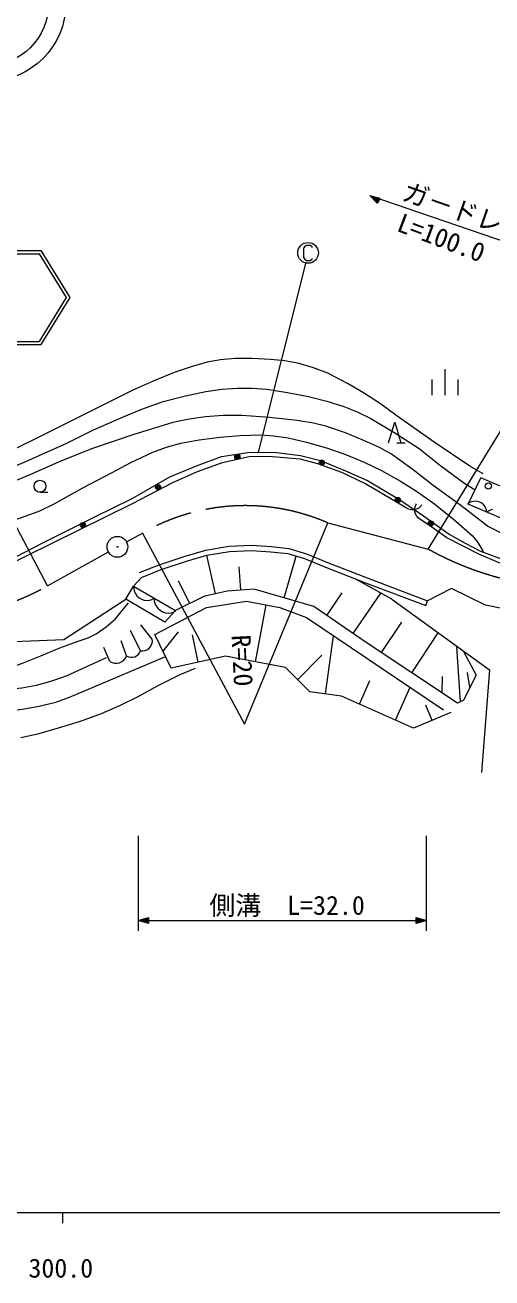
# Model space of a CAD drawing. Units: millimetres, scale not verified. Extents: x 40000 to 680000, y 20000 to 380000.
# Drawn here: x 364397 to 409392, y 198715 to 319334 of the extents above; entities that cross this region are included whole.
import ezdxf
from ezdxf.enums import TextEntityAlignment as Align

# ---------------------------------------------------------------- set-up
doc = ezdxf.new("R2010")
doc.units = ezdxf.units.MM
doc.header["$LTSCALE"] = 1000
doc.linetypes.add('CHAIN', pattern=[18.5, 12, -1.5, 3.5, -1.5])
for name, color, linetype, lineweight in [('M-BGD', 7, 'Continuous', 13), ('M-BGD-EXST', 7, 'Continuous', 13), ('M-BMK', 2, 'CHAIN', 13), ('M-BMK-SRVR', 3, 'Continuous', 13), ('M-STR-HTXT', 7, 'Continuous', 13), ('M-STR-STRC', 7, 'Continuous', 13), ('M-TTL-BAND', 7, 'Continuous', 13)]:
    doc.layers.add(name, color=color, linetype=linetype, lineweight=lineweight)
doc.styles.add('ＭＳ ゴシック', font='')
doc.styles.get('ＭＳ ゴシック').set_extended_font_data('MS Gothic')

msp = doc.modelspace()

# ---------------------------------------------------------------- linework, layer by layer
at = {"layer": 'M-BGD'}
for p, q in [((404848, 286213), (404848, 283703)), ((403598, 285209), (403598, 283703)), ((406099, 285209), (406099, 283703)), ((399419, 279105), (400020, 281114)), ((400020, 281114), (400620, 279105)), ((400220, 279105), (401020, 279105)), ((380931, 276888), (383330, 277798)), ((386125, 277804), (383310, 277149)), ((383330, 277798), (385862, 278173)), ((385862, 278173), (388368, 278200)), ((388253, 277770), (386125, 277804)), ((390896, 277528), (388253, 277770)), ((388368, 278200), (390926, 277879)), ((392613, 277080), (390896, 277528)), ((390926, 277879), (392872, 277424)), ((392872, 277424), (395271, 276433)), ((378346, 275845), (380931, 276888)), ((380975, 276322), (378607, 275253)), ((383310, 277149), (380975, 276322)), ((394913, 276253), (392613, 277080)), ((397144, 275184), (394913, 276253)), ((395271, 276433), (397403, 275497)), ((374721, 273757), (378346, 275845)), ((378607, 275253), (374724, 273254)), ((400200, 273392), (397144, 275184)), ((397403, 275497), (400415, 273704)), ((407097, 273222), (408335, 275740)), ((415212, 272762), (408335, 275740)), ((365832, 274366), (366582, 274366)), ((374724, 273254), (361920, 266947)), ((371176, 272018), (374721, 273757)), ((401063, 272886), (400200, 273392)), ((400415, 273704), (402787, 272098)), ((401339, 272723), (401063, 272886)), ((401622, 272651), (401339, 272723)), ((401855, 272654), (401622, 272651)), ((402128, 272726), (401855, 272654)), ((401940, 272674), (401978, 272941)), ((401947, 272474), (401940, 272674)), ((401978, 272941), (402060, 273129)), ((402060, 273129), (402128, 273228)), ((402333, 272838), (402128, 272726)), ((402523, 273006), (402333, 272838)), ((402604, 273145), (402523, 273006)), ((407260, 273369), (407071, 273233)), ((414418, 270067), (407097, 273222)), ((407418, 273432), (407260, 273369)), ((407612, 273479), (407418, 273432)), ((407880, 273494), (407612, 273479)), ((408116, 273436), (407880, 273494)), ((408337, 273341), (408116, 273436)), ((408541, 273209), (408337, 273341)), ((408714, 273004), (408541, 273209)), ((408814, 272830), (408714, 273004)), ((408876, 272673), (408814, 272830)), ((408907, 272441), (408876, 272673)), ((409254, 272640), (409097, 272578)), ((409449, 272687), (409254, 272640)), ((366112, 269502), (371176, 272018)), ((402010, 272283), (401947, 272474)), ((402139, 272047), (402010, 272283)), ((402280, 271899), (402139, 272047)), ((402543, 271716), (402280, 271899)), ((403365, 271143), (402543, 271716)), ((402787, 272098), (405266, 270305)), ((409097, 272578), (408907, 272441)), ((405038, 269976), (403365, 271143)), ((405266, 270305), (406812, 269449)), ((361796, 267279), (366112, 269502)), ((381807, 268780), (384042, 269161)), ((384042, 269161), (386235, 269246)), ((386235, 269246), (388133, 269119)), ((388133, 269119), (389820, 268949)), ((408129, 268389), (405038, 269976)), ((406812, 269449), (408278, 268673)), ((377337, 267382), (379825, 268187)), ((379825, 268187), (381807, 268780)), ((379968, 267706), (381921, 268290)), ((379968, 267706), (381921, 268290)), ((381921, 268290), (384094, 268660)), ((381921, 268290), (384094, 268660)), ((382756, 264588), (381921, 268290)), ((384094, 268660), (386228, 268743)), ((384094, 268660), (386228, 268743)), ((386228, 268743), (388083, 268619)), ((386228, 268743), (388083, 268619)), ((388083, 268619), (389722, 268454)), ((388083, 268619), (389722, 268454)), ((389356, 264185), (390508, 268218)), ((389722, 268454), (391338, 267968)), ((389722, 268454), (391338, 267968)), ((389820, 268949), (391507, 268441)), ((391338, 267968), (393345, 267128)), ((391338, 267968), (393345, 267128)), ((391507, 268441), (393531, 267594)), ((410685, 267316), (408129, 268389)), ((408278, 268673), (410890, 267709)), ((375439, 266620), (377337, 267382)), ((375625, 266154), (377507, 266910)), ((375625, 266154), (377507, 266910)), ((377507, 266910), (379968, 267706)), ((377507, 266910), (379968, 267706)), ((385181, 264927), (385036, 267186)), ((393345, 267128), (397193, 265642)), ((393345, 267128), (397193, 265642)), ((393531, 267594), (397369, 266112)), ((374863, 265314), (375625, 266154)), ((380269, 263647), (379201, 265795)), ((399738, 264050), (396195, 266028)), ((397193, 265642), (403012, 263440)), ((397193, 265642), (403012, 263440)), ((397369, 266112), (403189, 263910)), ((374114, 264072), (374863, 265314)), ((374863, 265314), (378900, 262961)), ((374863, 265314), (374867, 265045)), ((374867, 265045), (374917, 264855)), ((374917, 264855), (375007, 264643)), ((375007, 264643), (375176, 264384)), ((375176, 264384), (375392, 264205)), ((375392, 264205), (375630, 264066)), ((381638, 264334), (378900, 262961)), ((383874, 264842), (381638, 264334)), ((386488, 265011), (383874, 264842)), ((392224, 263360), (386488, 265011)), ((393489, 262492), (394970, 264668)), ((396019, 260756), (398668, 264647)), ((405485, 265081), (403189, 263910)), ((408768, 263497), (405485, 265081)), ((368124, 260182), (374114, 264072)), ((377858, 261849), (374114, 264072)), ((375630, 264066), (375892, 263966)), ((375892, 263966), (376200, 263947)), ((376200, 263947), (376429, 263974)), ((376429, 263974), (376617, 264024)), ((376617, 264024), (376852, 264154)), ((376852, 264154), (376856, 263873)), ((376856, 263873), (376908, 263676)), ((376908, 263676), (377002, 263454)), ((376915, 260650), (381892, 263275)), ((377002, 263454), (377179, 263184)), ((377179, 263184), (377404, 262997)), ((377404, 262997), (377653, 262851)), ((378900, 262961), (377858, 261849)), ((381892, 263275), (385729, 263868)), ((385729, 263868), (388934, 263275)), ((386594, 258025), (387632, 263516)), ((388934, 263275), (391507, 262301)), ((397285, 259888), (392224, 263360)), ((399738, 264050), (404837, 260382)), ((403012, 263440), (403189, 263910)), ((413598, 262483), (408768, 263497)), ((377653, 262851), (377926, 262748)), ((377926, 262748), (378248, 262728)), ((378248, 262728), (378486, 262756)), ((378486, 262756), (378683, 262808)), ((378683, 262808), (378928, 262944)), ((391507, 262301), (400195, 256458)), ((398747, 258914), (400694, 261861)), ((375523, 259083), (374553, 261031)), ((376662, 260226), (375566, 261581)), ((378476, 257432), (376915, 260650)), ((377695, 259041), (379192, 260904)), ((381090, 258003), (380521, 260629)), ((401671, 256966), (404221, 260825)), ((362525, 259954), (368124, 260182)), ((372571, 258067), (371981, 259422)), ((374174, 258617), (373668, 260057)), ((393363, 254933), (394137, 260532)), ((406057, 254044), (397285, 259888)), ((404837, 260382), (409151, 257247)), ((406352, 254192), (406014, 259464)), ((383705, 258575), (378476, 257432)), ((389483, 257474), (383705, 258575)), ((390663, 256310), (392985, 258683)), ((406612, 259092), (407870, 256754)), ((391844, 255145), (389483, 257474)), ((407258, 255547), (407027, 257008)), ((409151, 257247), (408391, 247361)), ((396620, 253949), (397622, 256223)), ((400195, 256458), (404707, 253409)), ((404595, 255018), (404623, 256627)), ((407870, 256754), (406647, 254341)), ((394881, 254722), (391844, 255145)), ((401839, 251631), (394881, 254722)), ((400100, 252403), (401498, 255577)), ((403632, 252393), (403015, 253855)), ((406647, 254341), (406057, 254044)), ((405424, 253155), (401839, 251631))]:
    msp.add_line(p, q, dxfattribs=at)
for points in [[(408557, 276133), (407263, 276865), (403826, 279165), (400115, 281780), (398664, 282852), (397021, 283919), (395468, 284839), (393579, 285828), (392209, 286339), (390672, 286792), (389415, 287013), (388059, 287142), (386260, 287244), (384630, 287233), (383234, 287102), (381941, 286866), (380399, 286436), (378776, 285869), (376730, 285056), (374710, 284138), (366097, 279861), (363303, 278465)], [(360456, 275634), (364476, 277322), (368422, 279096), (371007, 280350), (373935, 281646), (375656, 282367), (377716, 283104), (379849, 283645), (381819, 284041), (383402, 284276), (384866, 284384), (386268, 284377), (387710, 284268), (389689, 283973), (391723, 283563), (393471, 283128), (395104, 282610), (396408, 282094), (397720, 281458), (400034, 280080), (402388, 278557), (404460, 276897), (406772, 275199), (407765, 274580)], [(411172, 269955), (408977, 271106), (406398, 273084), (403720, 275008), (401797, 276523), (399700, 278032), (398563, 278656), (397106, 279318), (395268, 280068), (393379, 280726), (392200, 281007), (390619, 281261), (387964, 281559), (385304, 281752), (383504, 281736), (381791, 281610), (380202, 281394), (378632, 281079), (374800, 279893), (370886, 278573), (367925, 277385), (364846, 276039), (363159, 275331)], [(362469, 271385), (364518, 272078), (365828, 272579), (367274, 273257), (369964, 274785), (372800, 276273), (374603, 277232), (376717, 278230), (378036, 278708), (379419, 279086), (381191, 279410), (383156, 279653), (385119, 279824), (387119, 279884), (388365, 279800), (389750, 279587), (391530, 279187), (393455, 278636), (395219, 278026), (397071, 277266), (398752, 276436), (400578, 275407), (402114, 274460), (403760, 273320), (405669, 271802), (407528, 270156), (408029, 269511), (408547, 268649), (408551, 268641)], [(345994, 258675), (347772, 257963), (349733, 257297), (351099, 256987), (352548, 256769), (354487, 256594), (356487, 256525), (358043, 256574), (359698, 256737), (361083, 256965), (362444, 257294), (364144, 257887), (365913, 258617), (367761, 259383), (369529, 260006), (370471, 260346), (371261, 260741), (372211, 261398), (373129, 262176), (374369, 263697)], [(343116, 256805), (346205, 255545), (349315, 254402), (350851, 253950), (352596, 253552), (354377, 253282), (356247, 253113), (358247, 253044), (360155, 253079), (362149, 253231), (364135, 253485), (365602, 253740), (367352, 254162), (368669, 254619), (370143, 255247), (377858, 258496)], [(345585, 257945), (347918, 257042), (350266, 256268), (352030, 255900), (353671, 255660), (355806, 255449), (358202, 255322), (360336, 255294), (362535, 255377), (364076, 255537), (365515, 255796), (366868, 256159), (368381, 256691), (372231, 258447)], [(363997, 250735), (365751, 251135), (367628, 251675), (369731, 252328), (371771, 253068), (373612, 253857), (375307, 254701), (377238, 255763), (379347, 256797), (380824, 257418)]]:
    msp.add_lwpolyline(points, dxfattribs=at)
msp.add_circle((409035, 274955), 300, dxfattribs=at)
for centre, major_axis in [((384853, 277766), (0, 251)), ((384853, 277766), (0, 151)), ((384853, 277766), (0, 50.2)), ((393003, 277207), (0, 251)), ((393003, 277207), (0, 151)), ((393003, 277207), (0, 50.2)), ((365832, 274939), (0, 572)), ((377233, 274828), (0, 251)), ((377233, 274828), (0, 151)), ((377233, 274828), (0, 50.2)), ((400326, 273609), (0, 251)), ((400326, 273609), (0, 151)), ((400326, 273609), (0, 50.2)), ((369963, 271188), (0, 251)), ((403507, 271349), (0, 251)), ((403507, 271349), (0, 151)), ((403507, 271349), (0, 50.2)), ((369963, 271188), (0, 151)), ((369963, 271188), (0, 50.2))]:
    msp.add_ellipse(centre, major_axis=major_axis, ratio=0.995969, dxfattribs=at)
for centre, major_axis, start_param, end_param in [((375666, 260083), (0, 1011), 2.9996957, 4.8542861), ((373167, 258945), (0, 1063), 2.5439218, 4.3985123), ((374675, 259358), (0, 896), 2.5453935, 4.3999839)]:
    msp.add_ellipse(centre, major_axis=major_axis, ratio=0.995969, start_param=start_param, end_param=end_param, dxfattribs=at)
at = {"layer": 'M-BGD-EXST'}
for p, q in [((391349, 298003), (391229, 297842)), ((391509, 298123), (391349, 298003)), ((391869, 298123), (391509, 298123)), ((392029, 298003), (391869, 298123)), ((392109, 297882), (392029, 298003)), ((391229, 297842), (391229, 296958)), ((391229, 296958), (391349, 296798)), ((391349, 296798), (391509, 296677)), ((391869, 296677), (392029, 296757)), ((392029, 296757), (392109, 296878)), ((391462, 296503), (386859, 278223)), ((391509, 296677), (391869, 296677))]:
    msp.add_line(p, q, dxfattribs=at)
msp.add_ellipse((391669, 297400), major_axis=(0, 1004), ratio=0.995969, dxfattribs=at)
at = {"layer": 'M-BMK'}
for p, q in [((393565, 271410), (403255, 268882)), ((374175, 269585), (375712, 270432)), ((366576, 265348), (372424, 268614))]:
    msp.add_line(p, q, dxfattribs=at)
for centre, major_axis, start_param, end_param in [((385613, 252982), (0, 20083), 5.8743384, 6.8010183), ((417753, 295257), (0, 30125), 2.6372962, 3.8746656), ((354440, 287297), (0, 25104), 2.4003806, 3.6483893)]:
    msp.add_ellipse(centre, major_axis=major_axis, ratio=0.995969, start_param=start_param, end_param=end_param, dxfattribs=at)
at = {"layer": 'M-BMK-SRVR'}
for centre, major_axis in [((360832, 321447), (0, 7531)), ((360674, 321439), (0, 6025)), ((373298, 269102), (0, 1004)), ((373298, 269102), (0, 40.2))]:
    msp.add_ellipse(centre, major_axis=major_axis, ratio=0.995969, dxfattribs=at)
at = {"layer": 'M-STR-HTXT'}
for p, q in [((397620, 302937), (415823, 296708)), ((397620, 302937), (398622, 302660)), ((398333, 302178), (397620, 302937)), ((397860, 302792), (398546, 302612)), ((398340, 302268), (397860, 302792)), ((397997, 302709), (398471, 302564)), ((398347, 302357), (397997, 302709)), ((398203, 302585), (398395, 302516)), ((398354, 302447), (398203, 302585)), ((398622, 302660), (398333, 302178)), ((398546, 302612), (398340, 302268)), ((398471, 302564), (398347, 302357)), ((398395, 302516), (398354, 302447)), ((403255, 268882), (419262, 295003)), ((366576, 265348), (357251, 282932)), ((385543, 252035), (393565, 271410)), ((375712, 270432), (385543, 252035)), ((375287, 241275), (375287, 232117)), ((403080, 232117), (403080, 241275)), ((375287, 233122), (376287, 233403)), ((375287, 233122), (403080, 233122)), ((376287, 232840), (375287, 233122)), ((375567, 233122), (376247, 233322)), ((376247, 232921), (375567, 233122)), ((375727, 233122), (376207, 233242)), ((376207, 233001), (375727, 233122)), ((375967, 233122), (376167, 233162)), ((376167, 233081), (375967, 233122)), ((376167, 233162), (376167, 233081)), ((376207, 233242), (376207, 233001)), ((376247, 233322), (376247, 232921)), ((376287, 233403), (376287, 232840)), ((402079, 232840), (402079, 233403)), ((402079, 233403), (403080, 233122)), ((403080, 233122), (402079, 232840)), ((402119, 232921), (402119, 233322)), ((402119, 233322), (402800, 233122)), ((402800, 233122), (402119, 232921)), ((402159, 233001), (402159, 233242)), ((402159, 233242), (402640, 233122)), ((402640, 233122), (402159, 233001)), ((402199, 233081), (402199, 233162)), ((402199, 233162), (402399, 233122)), ((402399, 233122), (402199, 233081))]:
    msp.add_line(p, q, dxfattribs=at)
at = {"layer": 'M-STR-STRC'}
for p, q in [((360694, 297620), (365966, 297620)), ((360862, 297318), (365799, 297318)), ((368379, 293101), (365799, 297318)), ((368731, 293101), (365966, 297620)), ((365799, 288883), (368379, 293101)), ((365966, 288582), (368731, 293101)), ((360694, 288582), (365966, 288582)), ((360862, 288883), (365799, 288883))]:
    msp.add_line(p, q, dxfattribs=at)
at = {"layer": 'M-TTL-BAND'}
for p, q in [((40000, 205000), (579000, 205000)), ((368000, 205000), (368000, 204000))]:
    msp.add_line(p, q, dxfattribs=at)

# ---------------------------------------------------------------- texts
at = {"layer": 'M-STR-HTXT', "style": 'ＭＳ ゴシック'}
for s, rotation, p in [('ガ－ドレール', 340.728, (400414, 302035)), ('L=100.0', 339.324, (399915, 299030)), ('R=20', 272.888, (383748, 260574))]:
    msp.add_text(s, height=1833, rotation=rotation, dxfattribs=at).set_placement(p, align=Align.BOTTOM_LEFT)
msp.add_text('側溝\u3000L=32.0', height=1833, dxfattribs=at).set_placement((382158, 233122), align=Align.BOTTOM_LEFT)
at = {"layer": 'M-TTL-BAND', "style": 'ＭＳ ゴシック'}
msp.add_text('300.0', height=1833, dxfattribs=at).set_placement((367844, 198195), align=Align.BOTTOM_CENTER)

doc.saveas('drawing.dxf')
